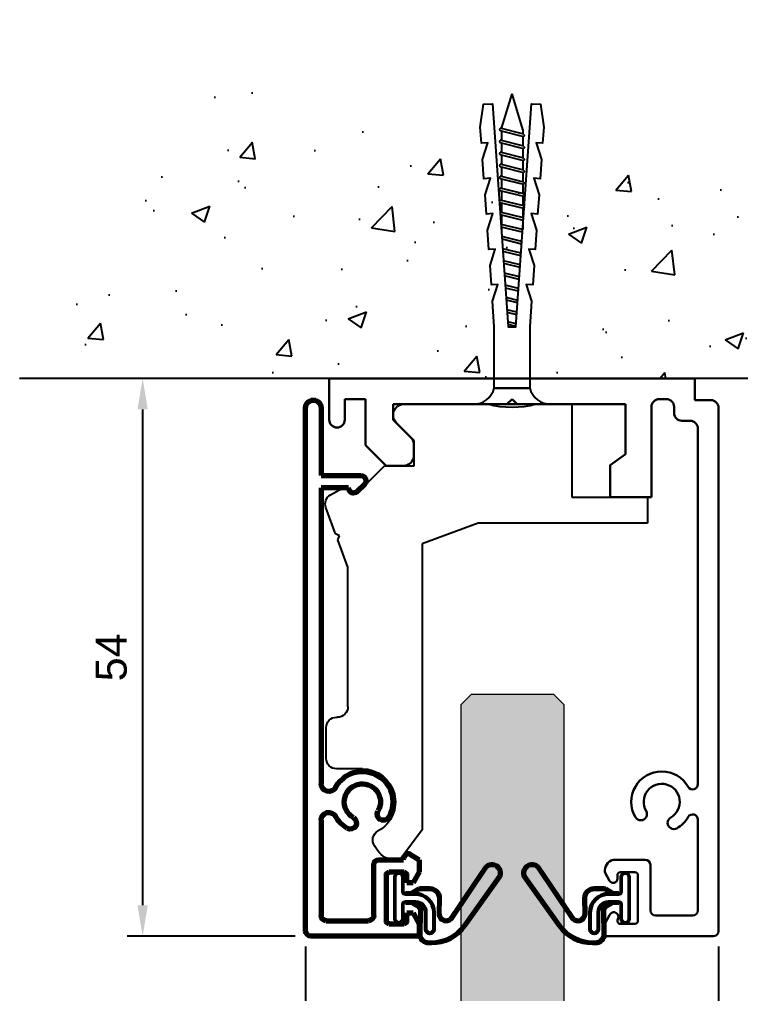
# Model space of a CAD drawing. Header units: millimetres. Extents: x 3394 to 4591, y 1370 to 2211.
# Drawn here: x 4197.3 to 4267.2, y 1728.1 to 1822.4 of the extents above; entities that cross this region are included whole.
import ezdxf

# ---------------------------------------------------------------- set-up
doc = ezdxf.new("R2010")
doc.units = ezdxf.units.MM
for name, color, linetype in [('48800_-_L2315', 7, 'Continuous'), ('48800_-_L3000', 7, 'Continuous'), ('Blocchi', 7, 'Continuous'), ('PARTENZA_VERTICA', 7, 'Continuous'), ('quote', 3, 'Continuous')]:
    doc.layers.add(name, color=color, linetype=linetype)
for name, color, linetype, lineweight in [('ALUMINIUM', 7, 'Continuous', 30), ('GLASS & JOINTS', 250, 'Continuous', 13), ('Guarnizioni', 30, 'Continuous', 70)]:
    doc.layers.add(name, color=color, linetype=linetype, lineweight=lineweight)
doc.layers.add('GLASS HATCH', color=7, linetype='Continuous', true_color=0xb8ffed, transparency=0.5)
doc.styles.get("Standard").update_dxf_attribs({"font": 'arial.ttf'})
doc.dimstyles.new('ISO-25$0', dxfattribs={"dimtxt": 3, "dimasz": 3, "dimexe": 1.5, "dimexo": 1.5, "dimgap": 1.5, "dimtad": 1, "dimtxsty": 'Standard', "dimcen": 2.5, "dimadec": 0, "dimazin": 0, "dimtfac": 1, "dimtmove": 0, "dimatfit": 3, "dimfxl": 0, "dimarcsym": 0})

# ---------------------------------------------------------------- blocks, each defined once
blk = doc.blocks.new('tassello')
at = {"color": 3}
blk.add_lwpolyline([(3, 1.570796257510665e-07), (-2.999999999999545, -1.570796257510665e-07, -0.3401220104936952), (-1.375000319165338, -1.250000071994691), (1.375000450065272, -1.249999928004968, -0.340122010493692)], format="xyb", close=True, dxfattribs=at)
blk.add_lwpolyline([(1.874999297992872, 2.706655095607857e-07, 0.1333334733354841), (-1.875004240001545, -1.267407697014278e-06)], format="xyb", dxfattribs=at)
blk.add_lwpolyline([(1.375000065449967, -1.249999928004968), (-1.374999934550033, -1.250000071994691), (-1.374999685840066, -6.000006722344892), (-1.514511788918753, -7.995129047307159), (-1.102926612364172, -9.27695898096215), (-1.601707516085298, -9.242081083864718), (-1.70634222071385, -10.73842993679193), (-1.294761733204268, -12.02024455294702), (-1.793536372447306, -11.98536659390868), (-1.898172062717549, -13.48173039186952), (-1.486591798665359, -14.76354558333946), (-1.985366228808743, -14.7286681039526), (-2.090002457646733, -16.22503195333513), (-1.678421875608365, -17.50684657795955), (-2.177196087602624, -17.47196914878975), (-2.281830814848945, -18.9683191748336), (-1.870245669293126, -20.25014801194391), (-2.369025941530708, -20.21527012404079), (-2.456223430502632, -21.46224735550584), (-2.204213907744816, -23.23412025708615), (-1.505914805239172, -23.28295007714667), (-0.2973747557671231, -6.000000015570095), (0.2973753840860809, -5.99999998442911), (1.505917743425016, -23.2829574194476), (2.20421575894261, -23.23412810191633), (2.456225848420218, -21.46224988475228), (2.369028558469836, -20.21527737595682), (1.870245568232804, -20.25015550640762), (2.281832781129651, -18.96831899841698), (2.177197890498974, -17.47196888770259), (1.678417425663156, -17.50684684156101), (2.090002603433732, -16.22501667171377), (1.985367797958588, -14.72867542913707), (1.486590100073954, -14.76355318951244), (1.898173425731329, -13.48173034501428), (1.793538127552893, -11.98537440608982), (1.294759911569599, -12.02025216773109), (1.706343255823867, -10.73842847939204), (1.601708483914081, -9.242080916134114), (1.102927072360217, -9.27695890123016), (1.514512568744976, -7.995128067538985), (1.375000314159479, -6.000006578354487)], close=True, dxfattribs=at)
at = {"color": 8}
for points in [[(0.2988003152267993, -6.020378984354466), (-0.309188176994212, -6.168948016188665)], [(0.3129558258256111, -6.222809483613332), (-0.3238356660267527, -6.378417016955609)], [(0.3767973736285057, -7.13578248027045), (-0.3898966165616002, -7.323133020414502)], [(0.3626418630296939, -6.933352481011639), (-0.3752491275290595, -7.113664519647614)], [(0.4406379214315166, -8.0487534769278), (-0.455958067096617, -8.267847523873456)], [(0.4264834108325886, -7.846325477668984), (-0.441310078063907, -8.058381023106449)], [(0.5044784692349822, -8.961725473585034), (-0.522019517631179, -9.212562027332297)], [(0.4903234586354301, -8.75929497432628), (-0.507372028599093, -9.003093526565408)], [(0.5541645064386103, -9.672266470983345), (-0.5734334791341098, -9.947808030024248)], [(0.5683200170378768, -9.874696470242156), (-0.5880809681657411, -10.15727653079125)], [(0.6321625648415647, -10.78767546689937), (-0.6541404187005355, -11.10199853425013)], [(0.6180070542422982, -10.58524496764051), (-0.6394929296684495, -10.89253003348313)], [(0.6960041126449141, -11.70065446355659), (-0.7202018692350975, -12.04672103770895)], [(0.6818491020458168, -11.49822446429778), (-0.7055543802025568, -11.83725253694195)], [(0.7598461604484328, -12.61363396021386), (-0.7862633197692048, -12.99144354116788)], [(0.7456906498491662, -12.41120346095499), (-0.7716158307371188, -12.78197454040094)], [(0.8236877082517822, -13.52661295687096), (-0.8523242703040523, -13.9361660446267)], [(0.8095321976525156, -13.32418245761221), (-0.8376772812716808, -13.72669704385987)], [(-0.8249992814326106, -13.72361754319616), (-0.8249992907649357, -13.54538754319617)], [(0.8250007460760571, -14.24900045680226), (0.8250007092347005, -13.54538745680236)], [(0.8733742454560343, -14.23716145426931), (-0.9037382318060736, -14.67141954731881)], [(-0.8249992328128428, -14.65219104319601), (-0.8249992706523699, -13.92951204319604)], [(0.8875297560553008, -14.43959195352829), (-0.9183857208381596, -14.88088854808564)], [(-0.824999184193075, -15.58076504319604), (-0.8249992220321474, -14.8580855431959)], [(0.8250007946962796, -15.17757395680212), (0.8250007568562978, -14.45488745680223)], [(0.9249978041962095, -15.35901595156633), (-0.9250121721333926, -15.81108704843257)], [(0.9249972934157995, -15.15312645156644), (-0.9249866829140956, -15.60519154843121)], [(-0.8249991355728525, -16.50933854319589), (-0.8249991734119249, -15.78665904319598)], [(0.8250008433160474, -16.10614795680215), (0.8250008054765203, -15.3834609568022)], [(0.9249988528163158, -16.28759495156623), (-0.9250111235128315, -16.73966654843241)], [(0.9249988420360751, -16.08170595156628), (-0.9249856342935345, -16.53377054843111)], [(0.8250008919358152, -17.034721456802), (0.8250008540962881, -16.31203445680205)], [(0.9250004014365913, -17.21617445156608), (-0.925009574892556, -17.66824554843231)], [(0.9249998906566361, -17.01028495156618), (-0.924984085673259, -17.46235004843106)], [(-0.82499908695263, -17.43791204319587), (-0.8249991247921571, -16.71523304319578)], [(0.8250009405560377, -17.96329495680197), (0.8250009027160559, -17.24060795680214)], [(0.9249999392764039, -17.93885695156598), (-0.9249845370532057, -18.39092204843098)], [(-0.8249990383328623, -18.36648554319584), (-0.8249990761723893, -17.64380654319586)], [(0.9250004500568139, -18.14474595156605), (-0.9250100262725027, -18.59681754843234)], [(-0.8249989897130945, -19.29505904319569), (-0.8249990275521668, -18.57238004319572)], [(0.8250009891762602, -18.89186845680194), (0.8250009513362784, -18.16918195680194)], [(0.9249999986768671, -19.07331795156608), (-0.925009977652735, -19.52538904843232)], [(0.9249994878964571, -18.86742845156607), (-0.924984488433438, -19.31949354843096)], [(-0.824998941092872, -20.22363304319572), (-0.8249989789319443, -19.50095354319581)], [(0.825001037796028, -19.8204419568018), (0.8250009999565009, -19.09775545680202)], [(0.9250000472966349, -20.00188945156594), (-0.9250099290329672, -20.45396104843223)], [(0.9249995365162249, -19.79600045156599), (-0.9249844398136702, -20.24806554843087)], [(0.8250010864157957, -20.74901595680183), (0.8250010485762687, -20.02632895680188)], [(0.9250010959167412, -20.93046095156581), (-0.9250088804128609, -21.3825325484321)], [(0.9250005851363312, -20.72457195156596), (-0.9249833911935639, -21.17663654843079)], [(-0.8249988924726495, -21.15220654319558), (-0.8249989303121765, -20.4295275431956)], [(0.8250011145178178, -21.28572095680181), (0.8250010971960364, -20.95490245680185)], [(-0.8047693819517008, -21.35314804213647), (-1.741493178997189e-06, -24.03570749999869)], [(0.8250021145177016, -21.28571295680183), (4.258507033227943e-06, -24.03570749999847)]]:
    blk.add_lwpolyline(points, dxfattribs=at)
for points in [[(-0.9249985898659361, -15.60524022148093, 0.2436589094946543), (-0.9249987084476743, -15.81112662568546)], [(0.9250002003718691, -15.35903179932541, 0.2436589233617568), (0.9250003351239684, -15.15314538471671)], [(-0.9249985412461683, -16.53381372148078, 0.2436589094946543), (-0.9249986598279065, -16.73970012568532)], [(0.9250002489916369, -16.28760529932538, 0.2436589233617568), (0.9250003837441909, -16.08171888471668)], [(0.9250002976114047, -17.21617879932523, 0.2436589233617568), (0.9250004323639587, -17.01029238471665)], [(-0.9249984926259458, -17.46238722148075, 0.2436589094946543), (-0.9249986112081388, -17.6682736256854)], [(0.9250003462316272, -18.14475229932521, 0.2436589233617568), (0.9250004809837264, -17.93886588471662)], [(-0.9249984440057233, -18.39096072148072, 0.2436589094946543), (-0.924998562588371, -18.59684712568526)], [(-0.9249983953859555, -19.31953422148069, 0.2436589094946543), (-0.9249985139676937, -19.52542062568534)], [(0.9250003948518497, -19.07332579932518, 0.2436589233617568), (0.925000529603949, -18.86743938471659)], [(-0.9249983467661878, -20.24810822148061, 0.2436589094946543), (-0.924998465347926, -20.45399462568514)], [(0.9250004434716175, -20.00189979932509, 0.2436589233617568), (0.9250005782241715, -19.7960133847165)], [(0.9250004920913852, -20.93046579932502, 0.2436589233617568), (0.9250006268439392, -20.72457938471644)], [(-0.92499829814642, -21.17667422148054, 0.2436589094946543), (-0.9249984167281582, -21.38256062568519)]]:
    blk.add_lwpolyline(points, format="xyb", dxfattribs=at)
blk = doc.blocks.new('binario Glass')
at = {"layer": 'ALUMINIUM', "color": 6}
for p, q in [((19.49999999999955, 53.99999999999977), (8.999999999999545, 53.99999999999932)), ((8.999999999999545, 53.99999999999932), (8.999999999999545, 52.79999999999859)), ((20, 2.849999999999682), (19.99999999999955, 53.49999999999977)), ((8.999999999999545, 52.79999999999859), (9.447058823529005, 51.96176470588193)), ((10.5, 52.79999999999995), (11.89999999999964, 52.79999999999995)), ((12.19999999999982, 52.49999999999977), (12.19999999999936, 48.09999999999968)), ((13.89999999999964, 51.99999999999977), (17.5, 52.00000000000023)), ((13.39999999999918, 47.09999999999923), (13.39999999999964, 51.49999999999932)), ((18, 51.49999999999977), (18, 42.70367250373897)), ((9.447058823529005, 48.63823529411661), (8.99999999999909, 47.79999999999768)), ((10.19999999999936, 48.09999999999923), (10.19999999999982, 48.44999999999868)), ((8.99999999999909, 47.79999999999768), (8.99999999999909, 47.60000000000014)), ((11.89999999999918, 47.7999999999995), (10.49999999999955, 47.7999999999995)), ((9.99999999999909, 46.59999999999877), (12.89999999999918, 46.59999999999923)), ((18, 39.29632749626148), (18, 4.849999999999682)), ((13.49999999999955, 11.49999999999977), (9.5, 11.49999999999977)), ((9.5, 11.49999999999977), (9.499999999999545, 8.3961314041087)), ((13.49999999999955, 2.749999999999318), (13.49999999999955, 11.49999999999932)), ((-12.199999999998, 8.450000000000045), (-14.20000000000073, 6.449999999997317)), ((-10.50000000000091, 8.450000000000045), (-12.199999999998, 8.450000000000045)), ((9.499999999999545, 8.396131404108246), (10.99999999999955, 7.345820096793659)), ((-9.50000000000091, 6.414213562370378), (-9.50000000000091, 7.450000000000045)), ((10.99999999999955, 7.345820096794114), (11, 2.499999999999318)), ((-14.20000000000073, 6.449999999997317), (-14.20000000000073, 1.999999999999318)), ((-11.50000000000091, 3.999999999997499), (-9.792893218814243, 5.707106781184166)), ((-17.69999999999982, 3.999999999999773), (-17.69999999999982, -2.273736754432321e-13)), ((-16.20000000000027, 1.999999999999773), (-16.19999999999982, 3.999999999999318)), ((-11.50000000000091, 2.499999999997499), (-11.50000000000091, 3.999999999997499)), ((17.24999999999955, 4.099999999999682), (16.44999999999982, 4.099999999999682)), ((15.69999999999982, 3.349999999999682), (15.69999999999982, 2.749999999999773)), ((-14.20000000000073, 1.999999999999773), (-16.20000000000027, 1.999999999999773)), ((-0.5000000000004547, 2.499999999999318), (-11.50000000000091, 2.499999999997499)), ((-9.094947017729282e-13, 1.999999999999773), (-0.5000000000004547, 2.499999999999773)), ((0.4999999999995453, 2.499999999999318), (-9.094947017729282e-13, 1.999999999999318)), ((10.99999999999955, 2.499999999998863), (0.4999999999995453, 2.499999999998863)), ((14.94999999999982, 1.999999999999773), (14.24999999999955, 1.999999999999773)), ((17.69999999999982, -2.273736754432321e-13), (17.69999999999982, 2.099999999999682)), ((17.69999999999982, 2.099999999999682), (19.25, 2.099999999999682)), ((-17.69999999999982, -2.273736754432321e-13), (17.69999999999982, 2.273736754432321e-13))]:
    blk.add_line(p, q, dxfattribs=at)
for centre, radius, start, end in [((19.49999999999955, 53.49999999999977), 0.5000000000000006, 0, 90), ((9.85923744793854, 52.12521325417515), 0.4434034803196035, 201.6306951433602, 32.86572148394345), ((10.5, 52.49999999999977), 0.3000000000000116, 90, 206.5650511771013), ((11.89999999999964, 52.49999999999977), 0.3000000000000086, 0, 89.99999999997395), ((13.89999999999964, 51.49999999999977), 0.5000000000000006, 90, 180), ((17.5, 51.49999999999977), 0.4999999999999449, 0, 90), ((9.799999999999272, 48.44999999999868), 0.4000000000000341, 0, 151.9275130641248), ((10.49999999999955, 48.09999999999923), 0.2999999999999531, 180, 270), ((11.89999999999918, 48.09999999999923), 0.3000000000000676, 270, 0), ((9.99999999999909, 47.59999999999923), 1.00000000000006, 179.9999999999609, 270), ((12.89999999999964, 47.09999999999923), 0.4999999999999449, 270, 0), ((15.66762175605481, 43.03940173452588), 0.6000000000000802, 60.20750295857892, 240.207502958608), ((14.49999999999955, 40.99999999999977), 2.949999999999989, 29.5918457939272, 60.207502958608), ((14.49999999997817, 40.99999999996339), 2.94999999999993, 149.7924970401803, 330.4081542067611), ((12.46910902998798, 42.18236283260489), 0.6000000000000225, 329.7924970405892, 149.7924970406004), ((14.49999999999955, 40.99999999999977), 1.74999999999994, 149.7924970412662, 60.207502958608), ((17.5, 42.70367250373897), 0.5000000000000006, 209.5918457939627, 0), ((17.5, 39.29632749626148), 0.5000000000000578, 0, 150.4081542068193), ((-10.50000000000091, 7.450000000000045), 0.9999999999999437, 0, 90), ((-10.50000000000091, 6.414213562370378), 1, 314.9999999999816, 0), ((-16.95000000000027, 3.999999999999773), 0.7500000000000008, 0, 180), ((17.24999999999955, 4.849999999999682), 0.7500000000000008, 270, 0), ((16.44999999999982, 3.349999999999682), 0.7500000000000004, 90, 180), ((19.25, 2.849999999999682), 0.7500000000000572, 270, 0), ((14.25, 2.749999999999318), 0.7500000000000004, 180, 270), ((14.94999999999982, 2.749999999999318), 0.7500000000000008, 270, 0)]:
    blk.add_arc(centre, radius, start, end, dxfattribs=at)
blk = doc.blocks.new('copertina Glass')
at = {"layer": 'Guarnizioni', "color": 4}
for p, q in [((-5.499999999999091, 12.50000000000045), (-5.499999999999091, -38.14999999999964)), ((5.500000000000909, 13.00000000000045), (-4.999999999999091, 13.00000000000091)), ((5.500000000000909, 11.80000000000064), (5.500000000000909, 13.00000000000045)), ((-3.499999999999091, 11.50000000000091), (0.6000000000008185, 11.50000000000091)), ((2.300000000001091, 7.100000000000364), (2.300000000000637, 11.50000000000045)), ((2.600000000000819, 11.80000000000064), (4.000000000000909, 11.80000000000064)), ((4.300000000000637, 11.5), (4.300000000000637, 10.75000000000045)), ((4.925000000000637, 10.75000000000045), (5.500000000000909, 11.80000000000064)), ((-3.999999999999091, 1.768473918384188), (-3.999999999999091, 11.00000000000045)), ((1.100000000000819, 11.00000000000045), (1.100000000001273, 6.100000000000364)), ((4.300000000000637, 10.75000000000045), (4.925000000000637, 10.75000000000045)), ((4.925000000000637, 7.850000000000364), (4.300000000001091, 7.850000000000364)), ((4.300000000001091, 7.850000000000364), (4.300000000001091, 7.100000000000364)), ((5.500000000001364, 6.799999999999272), (4.925000000000637, 7.850000000000364)), ((4.000000000000909, 6.800000000000182), (2.600000000001273, 6.800000000000182)), ((5.500000000001364, 5.599999999999909), (5.500000000001364, 6.799999999999272)), ((1.600000000001273, 5.599999999999909), (3.975000000000364, 5.599999999999909)), ((4.075000000000728, 5.300000000000182), (4.225000000000364, 5.099999999999909)), ((4.553047696576868, 5.035282074801671), (5.500000000000909, 5.599999999999909)), ((-3.999999999999091, -30.39999999999964), (-3.999999999999091, -1.768473918382369)), ((0.2056051464423945, -30.74644660940612), (-0.4943948535578784, -30.0464466094063)), ((-1.347948244151212, -30.39999999999964), (-3.999999999999091, -30.39999999999964)), ((-3.999999999999091, -38.14999999999964), (-3.999999999999091, -31.59999999999945)), ((-3.999999999999091, -31.59999999999945), (-0.147948244150939, -31.59999999999945))]:
    blk.add_line(p, q, dxfattribs=at)
for centre, radius, start, end in [((-4.999999999999091, 12.50000000000045), 0.5000000000000006, 90, 180), ((-3.499999999999091, 11.00000000000045), 0.5000000000001149, 90, 180), ((0.6000000000008185, 11.00000000000045), 0.5000000000000006, 0, 90), ((2.600000000000819, 11.50000000000045), 0.2999999999999549, 90, 180), ((4.000000000000909, 11.5), 0.300000000000071, 0, 90), ((2.600000000001273, 7.100000000000364), 0.300000000000071, 180, 270), ((4.000000000000909, 7.100000000000364), 0.3000000000000103, 270, 0), ((1.600000000001273, 6.099999999999909), 0.4999999999999987, 180, 270), ((4.475000000000819, 5.600000000000364), 0.4999999999999433, 180.0000000000261, 216.8698976458805), ((4.425000000000637, 5.25), 0.2500000000000003, 216.8698976457971, 300.8098674093873), ((0, 0), 2.94999999999993, 119.7924970413855, 151.4473626398028), ((-1.167621756053904, 2.039401734526564), 0.5999999999999106, 299.7924970414211, 119.7924970414211), ((-3.249999999999091, 1.768473918384188), 0.7500000000000004, 180, 331.4473626398028), ((9.094947017729282e-13, 4.547473508864641e-13), 2.949999999999991, 208.5526373603022, 30.20750295860624), ((9.094947017729282e-13, 0), 1.749999999999999, 119.792497041392, 30.20750295860624), ((2.030890970018845, 1.182362832594663), 0.6000000000000247, 30.20750295859498, 210.2075029586062), ((-3.249999999999091, -1.768473918382369), 0.7500000000000008, 28.55263735975424, 180), ((-0.8479482441512118, -30.39999999999964), 0.5000000000000572, 45.00000000001843, 180), ((-0.147948244150939, -31.09999999999945), 0.5000000000000577, 270, 45.00000000002764), ((-4.749999999999091, -38.14999999999964), 0.7500000000000008, 180, 0)]:
    blk.add_arc(centre, radius, start, end, dxfattribs=at)
blk = doc.blocks.new('fermavetro Glass')
for p, q in [((2071.713922929584, 1538.556068533343), (2071.238922929586, 1538.556068533343)), ((2073.888922929586, 1535.656068533341), (2071.713922929584, 1538.556068533343)), ((2069.591765045979, 1537.690471859533), (2069.265343987782, 1537.216507258962)), ((2073.888922929592, 1507.953589187821), (2073.888922929586, 1535.656068533341)), ((2068.088922929587, 1529.756068533343), (2065.588922929588, 1529.756068533342)), ((2064.588922929588, 1528.756068533341), (2064.588922929588, 1525.756068533341)), ((2065.588922929588, 1524.756068533342), (2065.688922929588, 1524.756068533342)), ((2066.688922929588, 1523.756068533342), (2066.688922929591, 1510.23030670902)), ((2066.688922929591, 1510.23030670902), (2065.704537606754, 1507.569167395442)), ((2065.881823591666, 1507.183720019586), (2065.49637621581, 1507.006434034675)), ((2065.704537606754, 1507.569167395442), (2065.881823591666, 1507.183720019586)), ((2079.288922929592, 1505.956068533342), (2073.888922929592, 1507.953589187821)), ((2065.49637621581, 1507.006434034674), (2064.55103399498, 1504.450841940525)), ((2095.688922929592, 1505.956068533345), (2079.288922929592, 1505.956068533342)), ((2095.688922929592, 1503.456068533344), (2095.688922929592, 1505.956068533345)), ((2088.388922929595, 1494.456068533343), (2088.388922929593, 1503.456068533343)), ((2088.388922929593, 1503.456068533343), (2095.688922929592, 1503.456068533344)), ((2065.001063270453, 1503.230984211682), (2066.094993100023, 1502.619607494708)), ((2066.838922929593, 1503.056068533343), (2067.588922929592, 1503.056068533343)), ((2067.588922929592, 1503.056068533343), (2070.238922929592, 1500.406068533343)), ((2070.238922929592, 1500.406068533343), (2073.088922929593, 1500.406068533343)), ((2073.088922929593, 1500.406068533343), (2073.088922929593, 1497.956068533343)), ((2073.088922929593, 1497.956068533343), (2071.381816148406, 1496.248961752157)), ((2071.088922929594, 1495.54185497097), (2071.088922929594, 1495.456068533343)), ((2072.088922929594, 1494.456068533343), (2088.388922929595, 1494.456068533343))]:
    blk.add_line(p, q)
for centre, radius, start, end in [((2071.238922929586, 1536.556068533343), 2.000000000000002, 90.00000000001303, 145.4446811713104), ((2070.088922929586, 1536.649305595867), 0.9999999999999993, 145.4446811713285, 241.5631098508546), ((2068.088922929587, 1532.956068533342), 3.200000000000169, 270.000000000013, 61.56310985125698), ((2065.588922929588, 1528.756068533342), 1.000000000000001, 90, 180.000000000013), ((2065.588922929588, 1525.756068533342), 1.000000000000001, 180, 270.000000000013), ((2065.688922929588, 1523.756068533342), 1.000000000000001, 0, 90.00000000001303), ((2065.488922929591, 1504.103906288952), 0.9999999999999999, 159.6999999999925, 240.8000000000046), ((2066.338922929593, 1503.056068533343), 0.5000000000000006, 240.800000000011, 0), ((2072.088922929594, 1495.54185497097), 0.9999999999998866, 134.9999999999816, 180.0000000000261), ((2072.088922929594, 1495.456068533343), 1.000000000000001, 180.0000000000261, 270)]:
    blk.add_arc(centre, radius, start, end)
blk = doc.blocks.new('48800')
at = {"layer": '48800_-_L3000', "linetype": 'Continuous', "lineweight": 5}
h = blk.add_hatch(dxfattribs=at)
h.set_pattern_fill('LINE', color=3, scale=2, angle=45, style=0)
h.set_pattern_definition([(45, (-6239.774805377373, -3270.228350211878), (-4.490128060534577, 4.490128060534577), [])])
edge = h.paths.add_edge_path()
edge.add_arc((9.396389012849795, 2.40966251806185), 0.896706326863548, 334.1295288506058, 494.3643185320288)
edge.add_line((8.769395574795453, 3.050725280414099), (5.444471376502406, -1.862180261775848))
edge.add_arc((4.916598358411647, -1.515421275796598), 0.6315787501057035, 270.0000000002475, 326.69914895622253, ccw=False)
edge.add_arc((4.996062680173054, -1.511926273021345), 0.6400259760442559, 180.3128777849759, 262.8678681542906, ccw=False)
edge.add_line((4.356046246815822, -1.515421275902554), (4.38947250000092, -0.03323105942172333))
edge.add_arc((3.38947250000092, -0.03323105942126858), 0.9999999999999968, 0, 90)
edge.add_line((3.38947250000092, 0.9667689405787314), (2.399999250001201, 0.9667689405787314))
edge.add_arc((2.399999250001201, 0.7141374405787246), 0.2526314999999962, 90, 119.9999999996547)
edge.add_line((2.273683500002335, 0.932922737375975), (1.591578450050292, 0.5391092032627967))
edge.add_arc((1.465262700083258, 0.7578945000459498), 0.2526314999727501, 270, 299.9999999949495, ccw=False)
edge.add_line((1.465262700083258, 0.5052630000727731), (1.010526000001846, 0.5052629999995588))
edge.add_line((1.010526000000937, 0.5052629999995588), (1.010526000000027, 0.405262999999195))
edge.add_line((1.010526000000027, 0.405262999999195), (1.465262700081439, 0.405262999999195))
edge.add_arc((1.465262700083258, 0.7578945000459498), 0.352631500046368, 270, 299.9999999994366)
edge.add_line((1.641578450103225, 0.4525066628298191), (2.323683500001607, 0.8463201969971124))
edge.add_arc((2.399999250001201, 0.7141374405787246), 0.1526315000000054, 90, 119.99999999974361, ccw=False)
edge.add_line((2.399999250001201, 0.8667689405792771), (3.38947250000092, 0.8667689405788224))
edge.add_arc((3.38947250000092, -0.03323105942126858), 0.9000000000000059, 0.06988599971208487, 90, ccw=False)
edge.add_line((4.289471830506045, -0.03213329297705059), (4.256041235630619, -1.514516029156766))
edge.add_arc((4.996062680173054, -1.511926273021345), 0.7400259760442747, 180.2005097174982, 263.3500359557772)
edge.add_arc((4.916598358411647, -1.515421275796598), 0.7315787501057127, 269.5118242481909, 326.6432963274905)
edge.add_line((5.527659461139592, -1.917679645927365), (8.846376224170854, 2.986053794500549))
edge.add_arc((9.396389012849795, 2.40966251806185), 0.7967063268635467, -25.27844735126598, 133.6584744605168, ccw=False)
edge.add_line((10.11680532527498, 2.069454775564282), (6.714339917959478, -2.689066771321905))
edge.add_arc((3.541890162345226, -0.4206835259019499), 3.900000000000003, 269.9999999999866, 324.43425599117296, ccw=False)
edge.add_line((3.541890162344316, -4.320683525902041), (3.251858882145825, -4.320683525902496))
edge.add_arc((3.270429271379726, -3.481853783880979), 0.8390352766452767, 196.6940098438309, 268.7317674874703, ccw=False)
edge.add_line((2.466757206734655, -3.72287537620241), (2.499998554510967, -1.152408388225922))
edge.add_arc((2.14736775000074, -1.151708034281), 0.3526314999903055, 359.886205992474, 419.9999999936312)
edge.add_line((2.323683500029802, -0.8463201971344461), (1.641578450067755, -0.452506662896667))
edge.add_arc((1.465262700102357, -0.7578944999731902), 0.3526314998976901, 59.99999999686333, 89.99999999674895)
edge.add_line((1.465262700122366, -0.4052630000755926), (1.010526000000937, -0.4052630000005593))
edge.add_line((1.010526000000027, -0.4052630000005593), (1.010526000000027, -0.5052630000009231))
edge.add_line((1.010526000000027, -0.5052630000009231), (1.465262700101448, -0.5052630000004683))
edge.add_arc((1.465262700102357, -0.7578944999731902), 0.2526314999727575, 59.99999999363979, 90, ccw=False)
edge.add_line((1.591578450113047, -0.5391092032145934), (2.273683500025072, -0.9329227374987568))
edge.add_arc((2.14736775000074, -1.151708034281), 0.2526315000000008, 0, 59.99999999364178, ccw=False)
edge.add_line((2.399999250001201, -1.151708034281), (2.366572996817013, -3.736473275902426))
edge.add_arc((3.270429271379726, -3.481853783880979), 0.939035276645271, 195.7327148735532, 268.8011990043486)
edge.add_line((3.250783246816354, -4.42068352590195), (3.541890162344316, -4.42068352590195))
edge.add_arc((3.541890162345226, -0.4206835259019499), 4.000000000000004, 269.999999999987, 324.4342559911777)
edge.add_line((6.795684783488468, -2.747230444281286), (10.20322992133242, 2.018395365038032))
at = {"layer": '48800_-_L2315', "color": 3, "linetype": 'Continuous', "lineweight": 50}
for p, q in [((2.36657299682156, 0.8630637995302095), (2.36657299682156, 0.8111730546111175)), ((2.36657299682156, 0.3839548278692746), (2.36657299682156, 0.3326725295596589)), ((3.250783246821811, 0.8667689405783676), (3.250783246821811, 0.8167689405786405)), ((2.36657299682156, -0.4473202594099348), (2.36657299682156, -0.501206485540024)), ((2.36657299682156, -0.8139785796010983), (2.36657299682156, -0.8754870456659773)), ((3.250783246821811, -0.09474503675437518), (3.250783246821811, -0.1654285425979651)), ((3.250783246821811, -3.376517609131497), (3.250783246821811, -3.429402981724252)), ((3.250783246821811, -4.270644441476634), (3.250783246821811, -4.320659023000644))]:
    blk.add_line(p, q, dxfattribs=at)
at = {"layer": '48800_-_L3000', "color": 3, "linetype": 'Continuous', "lineweight": 50}
for p, q in [((8.769395574795453, 3.050725280414099), (5.444471376502406, -1.862180261775848)), ((5.527659461139592, -1.917679645927365), (8.846376224171763, 2.986053794500549)), ((8.884727381443554, 2.953512417873299), (5.569243964262569, -1.94544343311145)), ((0, 2.0210519999996), (0, -2.021052000000054)), ((0.7578945000004751, 0.6315787499993348), (0.7578945000004751, 2.0210519999996)), ((6.673667485195438, -2.659984934842214), (10.07347230572304, 2.09481564561429)), ((10.11680532527498, 2.069454775564282), (6.714339917959478, -2.689066771321905)), ((6.795684783488468, -2.74723044428174), (10.20322992133242, 2.018395365038032)), ((3.38947250000092, 0.9667689405787314), (2.399999250001201, 0.9667689405787314)), ((1.465262700083258, 0.5052629999995588), (1.010526000000937, 0.5052629999995588)), ((1.010526000000027, 0.5052629999995588), (1.010526000000027, 0.405262999999195)), ((1.010526000000027, 0.405262999999195), (1.465262700082349, 0.405262999999195)), ((1.961051550000775, 0.3789472499993281), (1.010526000000937, 0.3789472499993281)), ((2.273683500002335, 0.932922737375975), (1.591578450050292, 0.5391092032623419)), ((1.641578450103225, 0.4525066628298191), (2.323683500001607, 0.8463201969971124)), ((2.348683500001243, 0.8030189268074537), (1.700772350085572, 0.4289472499990552)), ((1.700772350085572, 0.4289472499990552), (1.961051550000775, 0.4289472499990552)), ((2.399999250001201, 0.8667689405788224), (3.38947250000092, 0.8667689405788224)), ((3.38947250000092, 0.8167689405786405), (2.399999250001201, 0.8167689405786405)), ((0.7578945000004751, -2.021052000000509), (0.7578945000004751, -0.6315787500006991)), ((1.010526000000027, -0.3789472500006923), (2.003157050000482, -0.3789472500006923)), ((1.465262700122366, -0.4052630000005593), (1.010526000000937, -0.4052630000005593)), ((1.010526000000027, -0.4052630000005593), (1.010526000000027, -0.5052630000004683)), ((1.010526000000027, -0.5052630000004683), (1.465262700101448, -0.5052630000004683)), ((1.591578450113047, -0.5391092032145934), (2.273683500025072, -0.9329227374987568)), ((2.323683500035258, -0.8463201971262606), (1.641578450068664, -0.4525066628971217)), ((2.003157050000482, -0.4289472500004194), (1.700772350075567, -0.4289472500004194)), ((1.700772350076477, -0.4289472500004194), (2.348683500044899, -0.8030189269425136)), ((4.206039502805652, -1.514029139572358), (4.239470951440126, -0.03160854592488249)), ((4.289471830506045, -0.03213329297705059), (4.256041235630619, -1.514516029156766)), ((4.356046246815822, -1.515421275902554), (4.389472500000011, -0.03323105942172333)), ((2.399999250001201, -1.151708034281455), (2.366572996817013, -3.736473275902426)), ((2.466757206734655, -3.72287537620241), (2.499998554510967, -1.152408388225922)), ((2.549997795196759, -1.152790391997769), (2.516853723221175, -3.715735294495971)), ((2.9531570500003, -3.021052000000509), (2.9531570500003, -1.378947250000238)), ((3.003157050000482, -1.378947250000692), (3.003157050000482, -3.021052000000964)), ((3.761051550000047, -3.021052000000509), (3.761051550000047, -1.421052750000399)), ((3.811051550001139, -1.421052750000399), (3.811051550001139, -3.021052000000509)), ((3.250783246816354, -4.42068352590195), (3.541890162344316, -4.42068352590195)), ((3.541890162344316, -4.320683525902496), (3.251858882145825, -4.320683525902496)), ((3.252420776332656, -4.270683525902314), (3.541890162344316, -4.270683525902314))]:
    blk.add_line(p, q, dxfattribs=at)
for centre, radius, start, end in [((9.396389012849795, 2.40966251806185), 0.896706326863442, 334.1295288505872, 134.3643185320363), ((9.396389012849795, 2.40966251806185), 0.7967063268636893, 334.7215526487413, 133.6584744605154), ((9.396389012849795, 2.40966251806185), 0.7467063268635303, 335.0613537848866, 133.2532824193669), ((0.378947250001147, 2.0210519999996), 0.3789472500000008, 0, 180), ((2.399999250001201, 0.7141374405787246), 0.252631499999989, 90, 119.9999999996709), ((3.38947250000092, -0.03323105942126858), 0.999999999999994, 0, 90), ((1.010526000000027, 0.6315787499993348), 0.252631499999989, 180, 270), ((1.465262700083258, 0.7578945000459498), 0.2526314999727738, 270, 299.9999999949428), ((1.465262700083258, 0.7578945000459498), 0.3526315000463853, 270, 299.9999999994252), ((1.961051550000775, -1.421052750000399), 1.849999999999685, 0, 90), ((1.961051550000775, -1.421052750000399), 1.800000000000006, 0, 90), ((2.399999250001201, 0.7141374405787246), 0.1526314999999399, 90, 119.9999999997291), ((2.399999250001201, 0.7141374405787246), 0.1026314999998945, 90, 119.9999999999035), ((3.38947250000092, -0.03323105942126858), 0.9000000000001229, 0.06988599970922103, 90), ((3.38947250000092, -0.03323105942126858), 0.850000000000003, 0.1093685082818924, 90), ((1.010526000000027, -0.6315787500006991), 0.2526315000000029, 90, 180), ((1.465262700102357, -0.7578944999731902), 0.3526314998976521, 59.99999999687436, 89.99999999674311), ((1.465262700102357, -0.7578944999731902), 0.2526314999728996, 59.99999999365227, 90), ((2.003157050000482, -1.378947250000692), 0.9999999999998899, 0, 90), ((2.003157050000482, -1.378947250000692), 0.9500000000000098, 0, 90), ((2.14736775000074, -1.151708034281), 0.2526315000000834, 0, 59.99999999340662), ((2.14736775000074, -1.151708034281), 0.3526314999903036, 359.8862059924704, 59.99999999361668), ((2.147367750009835, -1.151708034275543), 0.40263149999061, 359.8459767700854, 59.99999999350037), ((4.996062680173054, -1.511926273021345), 0.7900259760441394, 180.1525083024812, 263.5451577445012), ((4.996062680173054, -1.511926273021345), 0.7400259760442733, 180.2005097174938, 263.3500359557647), ((4.996062680173054, -1.511926273021345), 0.6400259760441888, 180.3128777849853, 262.8678681542962), ((4.916598358411647, -1.515421275796598), 0.6315787501056129, 270.0000000002345, 326.6991489562507), ((0.378947250001147, -2.021052000000509), 0.3789472499999974, 180, 0), ((3.541890162345226, -0.4206835259019499), 3.850000000000353, 269.9999999999739, 324.434255991183), ((3.541890162345226, -0.4206835259019499), 3.900000000000085, 269.9999999999739, 324.434255991183), ((3.541890162345226, -0.4206835259019499), 4.000000000000004, 269.9999999999739, 324.434255991183), ((4.916598358411647, -1.515421275796598), 0.7815787501056921, 269.3145215482322, 326.6194820430252), ((4.916598358411647, -1.515421275796598), 0.7315787501057879, 269.511824248194, 326.6432963275067), ((3.270429271379726, -3.481853783881434), 0.9390352766452355, 195.7327148735173, 268.8011990043589), ((3.270429271379726, -3.481853783880979), 0.8390352766455319, 196.6940098438362, 268.7317674874655), ((3.270429271379726, -3.481853783880979), 0.7890352766453878, 197.2423774141881, 268.6921999648625), ((3.382104300000719, -3.021052000000509), 0.4289472499999953, 180, 0), ((3.382104300000719, -3.021052000000509), 0.3789472499999974, 180, 0)]:
    blk.add_arc(centre, radius, start, end, dxfattribs=at)
at = {"layer": 'PARTENZA_VERTICA', "color": 3, "linetype": 'Continuous', "lineweight": 50}
for p, q in [((2.200000000006185, 0.7171764680629167), (2.200000000006185, 0.7749114949810973)), ((2.200000000006185, 0.3630166539855963), (2.200000000006185, 0.4134508990123322)), ((2.200000000006185, -0.4495642003203102), (2.200000000006185, -0.3985122174594835)), ((2.200000000006185, -0.7749114950875082), (2.200000000006185, -0.7171764681493187))]:
    blk.add_line(p, q, dxfattribs=at)
blk = doc.blocks.new('*D78')
at = {"layer": 'Defpoints', "color": 0, "transparency": 16777216}
for p in [(4225.044887984041, 1734.186781426871), (4265.038637448706, 1734.186781426869), (4225.044887984041, 1722.42856108287)]:
    blk.add_point(p, dxfattribs=at)
at = {"layer": 'quote', "color": 0, "lineweight": -2, "transparency": 16777216}
for p, q in [((4225.044887984041, 1732.686781426871), (4225.044887984041, 1720.92856108287)), ((4265.038637448706, 1732.686781426869), (4265.038637448706, 1720.92856108287)), ((4225.044887984041, 1722.42856108287), (4214.636975296457, 1722.42856108287)), ((4262.038637448706, 1722.42856108287), (4228.044887984041, 1722.42856108287))]:
    blk.add_line(p, q, dxfattribs=at)
at = {"layer": 'quote', "color": 0, "transparency": 16777216}
for points in [[(4228.044887984041, 1722.92856108287), (4228.044887984041, 1721.92856108287), (4225.044887984041, 1722.42856108287)], [(4262.038637448706, 1722.92856108287), (4262.038637448706, 1721.92856108287), (4265.038637448706, 1722.42856108287)]]:
    blk.add_solid(points, dxfattribs=at)
at = {"layer": 'quote', "color": 0, "transparency": 16777216, "insert": (4218.340931640249, 1725.460280046035), "char_height": 3, "attachment_point": 5}
blk.add_mtext('40', dxfattribs=at)
blk = doc.blocks.new('*D79')
at = {"layer": 'Defpoints', "color": 0, "transparency": 16777216}
for p in [(4218.34093164025, 1787.686781426869), (4209.263066204237, 1733.686781426871), (4225.544887984043, 1733.686781426871)]:
    blk.add_point(p, dxfattribs=at)
at = {"layer": 'quote', "color": 0, "lineweight": -2, "transparency": 16777216}
for p, q in [((4216.84093164025, 1787.686781426869), (4207.763066204237, 1787.686781426869)), ((4209.263066204237, 1784.686781426869), (4209.263066204237, 1736.686781426871)), ((4224.044887984043, 1733.686781426871), (4207.763066204237, 1733.686781426871))]:
    blk.add_line(p, q, dxfattribs=at)
at = {"layer": 'quote', "color": 0, "transparency": 16777216}
for points in [[(4208.763066204237, 1784.686781426869), (4209.763066204237, 1784.686781426869), (4209.263066204237, 1787.686781426869)], [(4208.763066204237, 1736.686781426871), (4209.763066204237, 1736.686781426871), (4209.263066204237, 1733.686781426871)]]:
    blk.add_solid(points, dxfattribs=at)
at = {"layer": 'quote', "color": 0, "transparency": 16777216, "insert": (4206.237486395232, 1760.686781426869), "char_height": 3, "attachment_point": 5, "rotation": 90}
blk.add_mtext('54', dxfattribs=at)
blk = doc.blocks.new('*D81')
at = {"layer": 'Defpoints', "color": 0, "transparency": 16777216}
for p in [(4265.038637448706, 1734.186781426869), (4315.23863744867, 1732.377350973307), (4265.038637448706, 1722.42856108287)]:
    blk.add_point(p, dxfattribs=at)
at = {"layer": 'quote', "color": 0, "lineweight": -2, "transparency": 16777216}
for p, q in [((4265.038637448706, 1732.686781426869), (4265.038637448706, 1720.92856108287)), ((4315.23863744867, 1730.877350973307), (4315.23863744867, 1720.92856108287)), ((4312.23863744867, 1722.42856108287), (4268.038637448706, 1722.42856108287))]:
    blk.add_line(p, q, dxfattribs=at)
at = {"layer": 'quote', "color": 0, "transparency": 16777216}
for points in [[(4268.038637448706, 1722.92856108287), (4268.038637448706, 1721.92856108287), (4265.038637448706, 1722.42856108287)], [(4312.23863744867, 1722.92856108287), (4312.23863744867, 1721.92856108287), (4315.23863744867, 1722.42856108287)]]:
    blk.add_solid(points, dxfattribs=at)
at = {"layer": 'quote', "color": 0, "transparency": 16777216, "insert": (4305.957526168027, 1725.460280046035), "char_height": 3, "attachment_point": 5}
blk.add_mtext('50', dxfattribs=at)

msp = doc.modelspace()

# ---------------------------------------------------------------- hatches: boundary and pattern name
h = msp.add_hatch()
h.set_pattern_fill('AR-CONC', color=256, scale=0.1)
h.set_pattern_definition([(49.99999999999999, (1766.632297357685, 331.8451567525804), (18.2184668996004, -1.593908553890309), [1.905, -20.955]), (355, (1766.632297357685, 331.8451567525804), (-3.524342142496934, 19.10568452390352), [1.524, -16.764058417]), (100.4514447, (1768.150498057684, 331.7123314025803), (14.69412470903533, 17.51177519121951), [1.61900088, -17.80902445999999]), (46.18420000000001, (1766.632297357685, 336.9251567525803), (27.10790408921299, -4.204232793272715), [2.8575, -31.4325]), (96.63555760999992, (1768.891287357684, 336.5748067525803), (23.7404134051503, 24.74261245977215), [2.428502314, -26.713560816]), (351.1841511700001, (1766.632297357685, 336.9251567525803), (23.74041340649771, 24.74261245855327), [2.285996707, -25.145973192]), (21, (1769.172297357685, 335.6551567525803), (15.16143912691325, -10.22651981870876), [1.905, -20.955]), (326.0000000000001, (1769.172297357685, 335.6551567525803), (6.180202834764708, 18.41879661223193), [1.524, -16.764]), (71.45144499999999, (1770.435750617684, 334.8029467625804), (21.34164192787162, 8.192276888590525), [1.61900088, -17.80899376]), (37.50000000000001, (1766.632297357685, 331.8451567525804), (0.3088603250591817, 8.455503887315311), [0, -16.5608, 0, -17.018, 0, -16.8275]), (7.499999999999999, (1766.632297357685, 331.8451567525804), (6.681966251030575, 10.01805748181195), [0, -9.7028, 0, -16.1798, 0, -6.413500000000001]), (327.5, (1760.968097357685, 331.8451567525804), (13.55905951668714, -0.5728743992673444), [0, -6.350000000000001, 0, -19.812, 0, -26.289]), (317.5, (1758.428097357685, 331.8451567525804), (14.81291813860181, 2.542649103333303), [0, -8.255, 0, -13.1572, 0, -18.669])])
edge = h.paths.add_edge_path()
edge.add_spline(control_points=[(4251.34177995589, 1807.773894058851), (4263.785969345992, 1810.10272973437), (4344.315430569804, 1834.048569350723), (4312.348714610116, 1803.282661512365), (4342.28102345021, 1787.686781426905)], knot_values=[66.53022502847658, 66.53022502847658, 66.53022502847658, 66.53022502847658, 101.7331283045513, 137.9242458882811, 137.9242458882811, 137.9242458882811, 137.9242458882811], degree=3, periodic=0)
edge.add_line((4342.28102345021, 1787.686781426905), (4251.34177995589, 1787.686781426905))
edge.add_line((4251.34177995589, 1787.686781426905), (4251.34177995589, 1807.773894058851))
edge = h.paths.add_edge_path()
edge.add_spline(control_points=[(4197.333351487147, 1787.686781426905), (4207.457030940479, 1802.199143531376), (4215.235501177713, 1828.246526902227), (4237.769261403166, 1806.661728184403), (4249.324391362607, 1807.396355082213), (4251.34177995589, 1807.773894058851)], knot_values=[0, 0, 0, 0, 33.88785283328875, 60.82330967277503, 66.53022502847658, 66.53022502847658, 66.53022502847658, 66.53022502847658], degree=3, periodic=0)
edge.add_line((4251.34177995589, 1807.773894058851), (4251.34177995589, 1787.686781426905))
edge.add_line((4251.34177995589, 1787.686781426905), (4197.333351487147, 1787.686781426905))
at = {"layer": 'GLASS HATCH'}
h = msp.add_hatch(color=256, dxfattribs=at)
h.dxf.hatch_style = 1
h.paths.add_polyline_path([(4240.074654208756, 1652.240808082857), (4242.056645828721, 1652.240808082857), (4243.806645828721, 1648.806461308539), (4246.806645828721, 1655.675154857175), (4248.056645828721, 1652.240808082857), (4250.074654208756, 1652.240808082857), (4250.074654208756, 1756.086781426896), (4249.074654208756, 1757.086781426896), (4241.074654208756, 1757.086781426896), (4240.074654208756, 1756.086781426896)])

# ---------------------------------------------------------------- linework, layer by layer
msp.add_line((4342.28102345021, 1787.686781426905), (4197.333351487147, 1787.686781426905))
at = {"layer": 'GLASS & JOINTS'}
msp.add_lwpolyline([(4250.074654208756, 1652.240808082857), (4250.074654208756, 1756.086781426896), (4249.074654208756, 1757.086781426896), (4241.074654208756, 1757.086781426896), (4240.074654208756, 1756.086781426896), (4240.074654208756, 1652.240808082857)], dxfattribs=at)

# ---------------------------------------------------------------- block references
at = {"color": 2, "xscale": -1, "rotation": 180}
msp.add_blockref('fermavetro Glass', (2162.455965054433, 3279.64284996025), dxfattribs=at)
msp.add_blockref('48800', (4233.695226351198, 1737.386781426906))
at = {"xscale": -1}
msp.add_blockref('48800', (4256.382048546174, 1737.386781426906), dxfattribs=at)
at = {"layer": 'Blocchi', "xscale": -1.25, "yscale": 1.25, "zscale": 1.25, "rotation": 180}
msp.add_blockref('tassello', (4245.038637448685, 1785.186781426906), dxfattribs=at)
at = {"layer": 'Blocchi', "xscale": -1, "rotation": 180}
for name, p in [('binario Glass', (4245.038637448686, 1787.686781426906)), ('copertina Glass', (4230.54488798402, 1746.686781426908))]:
    msp.add_blockref(name, p, dxfattribs=at)

# ---------------------------------------------------------------- dimensions: what is measured, and where the dimension line sits
at = {"layer": 'quote'}
dim = msp.add_linear_dim(base=(4209.263066204237, 1733.686781426871), p1=(4218.340931640249, 1787.686781426868), p2=(4225.544887984041, 1733.68678142687), angle=90, dimstyle='ISO-25$0', dxfattribs=at)
dim.commit()
dim.dimension.update_dxf_attribs({"geometry": '*D79', "text_midpoint": (4206.237486395232, 1760.686781426869)})
for base, p1, p2, text, picture, middle in [((4225.044887984041, 1722.42856108287), (4265.038637448706, 1734.186781426869), (4225.044887984041, 1734.186781426871), '40', '*D78', (4218.340931640249, 1722.42856108287)), ((4265.038637448706, 1722.42856108287), (4315.23863744867, 1732.377350973307), (4265.038637448706, 1734.186781426869), '50', '*D81', (4305.957526168027, 1722.42856108287))]:
    dim = msp.add_linear_dim(base=base, p1=p1, p2=p2, text=text, dimstyle='ISO-25$0', dxfattribs=at)
    dim.commit()
    dim.dimension.update_dxf_attribs({"geometry": picture, "text_midpoint": middle, "dimtype": 160})

doc.saveas('drawing.dxf')
